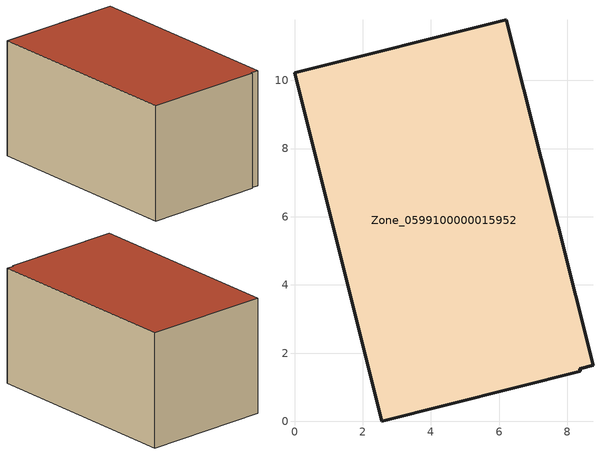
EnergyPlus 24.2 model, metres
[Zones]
Zone_0599100000015952
 floor ground (C_G): 8.75,1.64 8.37,1.54 8.38,1.47 2.56,0 0,10.22 6.21,11.78 z0
 wall outside (C_F): 8.75,1.64 6.21,11.78 0,10.22 2.56,0 8.38,1.47 8.37,1.54 8.75,1.64 z0:5.84
 roof outside (C_R): 8.37,1.54 8.75,1.64 6.21,11.78 0,10.22 2.56,0 8.38,1.47 z5.84
[BUILDING]
Pand.0599100000015952: North Axis=0; Terrain=City; Loads Convergence Tolerance Value=0.04; Temperature Convergence Tolerance Value=0.4; Solar Distribution=FullExterior; Maximum Number of Warmup Days=25; Minimum Number of Warmup Days=1
[Site:Location]
Rotterdam.The.Hague.AP_ZH_NLD Design_Conditions: Latitude=51.96; Longitude=4.45; Time Zone=1; Elevation=-4.5
[SITE:GROUNDTEMPERATURE:BUILDINGSURFACE]
18, 18, 18, 18, 18, 18, 18, 18, 18, 18, 18, 18
[MATERIAL] Thermal Absorptance=0.9; Solar Absorptance=0.7; Visible Absorptance=0.7
Name | Roughness | Thickness | Conductivity | Density | Specific Heat
G.TI.1946-1964 | MediumSmooth | 0.15 | 1 | 540 | 1210
F.TI.1946-1964 | Rough | 0.3 | 0.857143 | 1920 | 840
R.TI.1946-1964 | MediumRough | 0.2 | 0.277778 | 1500 | 1000
[CONSTRUCTION]
C_G: G.TI.1946-1964
C_F: F.TI.1946-1964
C_R: R.TI.1946-1964
[ZONE]
Zone_0599100000015952: Type=1; Multiplier=1; Ceiling Height=Autocalculate; Volume=Autocalculate; Floor Area=autocalculate; Part of Total Floor Area=Yes
[ZONEINFILTRATION:DESIGNFLOWRATE]
Infil_Zone_0599100000015952: Zone or ZoneList or Space or SpaceList=Zone_0599100000015952; Schedule=AlwaysOn; Design Flow Rate Calculation Method=Flow/Area; Flow Rate per Floor Area=0.003; Constant Term Coefficient=1; Temperature Term Coefficient=0; Velocity Term Coefficient=0; Velocity Squared Term Coefficient=0
[HVACTEMPLATE:ZONE:IDEALLOADSAIRSYSTEM]
Zone_0599100000015952: Maximum Heating Supply Air Temperature=50; Minimum Cooling Supply Air Temperature=13; Maximum Heating Supply Air Humidity Ratio=0.0156; Minimum Cooling Supply Air Humidity Ratio=0.0077; Heating Limit=NoLimit; Cooling Limit=NoLimit; Dehumidification Control Type=ConstantSensibleHeatRatio; Cooling Sensible Heat Ratio=0.7; Dehumidification Setpoint=60; Humidification Control Type=None; Humidification Setpoint=30; Outdoor Air Method=None; Outdoor Air Flow Rate per Person=0.00944; Outdoor Air Flow Rate per Zone Floor Area=0; Outdoor Air Flow Rate per Zone=0; Demand Controlled Ventilation Type=None; Outdoor Air Economizer Type=NoEconomizer; Heat Recovery Type=None; Sensible Heat Recovery Effectiveness=0.7; Latent Heat Recovery Effectiveness=0.65
[ZONECONTROL:THERMOSTAT]
ThermostatControl_Zone_0599100000015952: Zone or ZoneList=Zone_0599100000015952; Control Type Schedule=DualSetpointControlType; Control 1=Thermostat_Zone_0599100000015952; Temperature Difference Between Cutout And Setpoint=0
[THERMOSTATSETPOINT:DUALSETPOINT]
Thermostat_Zone_0599100000015952: Heating Setpoint Temperature Schedule=HeatingSetpoint_Zone_0599100000015952; Cooling Setpoint Temperature Schedule=CoolingSetpoint_Zone_0599100000015952
[SCHEDULE:COMPACT]
HeatingSetpoint_Zone_0599100000015952: Through: 12/31, For: AllDays, Until: 24:00, 21
CoolingSetpoint_Zone_0599100000015952: Through: 12/31, For: AllDays, Until: 24:00, 24
DualSetpointControlType: Through: 12/31, For: AllDays, Until: 24:00, 4
AlwaysOn: Through: 12/31, For: AllDays, Until: 24:00, 1
